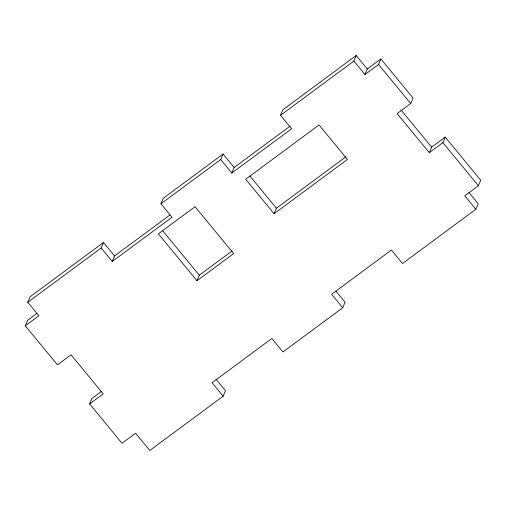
<?xml version="1.0" encoding="UTF-8"?>
<svg xmlns="http://www.w3.org/2000/svg" width="506" height="506" viewBox="0 0 506 506"><rect width="100%" height="100%" fill="white"/><g stroke="black" fill="none" stroke-linecap="round" stroke-linejoin="round"><path stroke-width="0.76" d="M215.847 378.969L225.486 390.676L223.152 396.198L149.789 450.473L135.589 433.225L122.003 443.275L89.625 403.94L103.211 393.889L71.049 354.82L57.463 364.87L25.3 325.794L38.886 315.744L27.798 302.272L30.126 296.75L103.496 242.475L114.584 255.947L112.256 261.469L101.162 247.997L103.496 242.475M25.3 325.794L27.634 320.273L36.894 313.423M112.256 261.469L172.034 217.245L160.946 203.773L163.274 198.251L223.057 154.026L234.145 167.499L231.818 173.02L220.724 159.548L223.057 154.026M89.625 403.94L91.959 398.424L101.225 391.568M196.967 280.729L233.652 253.595L195.057 206.707L158.372 233.842L196.967 280.729L199.301 275.207L232.191 250.881M231.818 173.02L291.595 128.796L280.507 115.324L282.835 109.802L356.205 55.527L367.299 68.999L364.965 74.521L353.871 61.049L356.205 55.527M274.062 213.722L347.432 159.447L319.039 124.957L245.669 179.232L274.062 213.722L276.396 208.206L345.971 156.733M364.965 74.521L378.551 64.471L380.885 58.949L413.048 98.025L410.714 103.547L397.128 113.597L429.29 152.673L442.877 142.616L445.21 137.101L480.7 180.212L478.366 185.734L464.78 195.784L475.861 209.25L402.498 263.525L391.404 250.053L331.626 294.277L342.714 307.749L282.936 351.974L271.855 338.508L212.071 382.732L223.152 396.198M342.714 307.749L345.048 302.227L335.889 291.095M429.29 152.673L431.624 147.151L445.21 137.101M475.861 209.25L478.195 203.728L469.043 192.609M27.798 302.272L101.162 247.997M160.946 203.773L220.724 159.548M280.507 115.324L353.871 61.049M114.584 255.947L169.959 214.987M234.145 167.499L290.153 126.07M367.299 68.999L380.885 58.949M378.551 64.471L410.714 103.547M442.877 142.616L478.366 185.734M400.942 109.878L431.624 147.151M249.996 176.132L276.396 208.206M162.711 230.755L199.301 275.207"/></g></svg>
